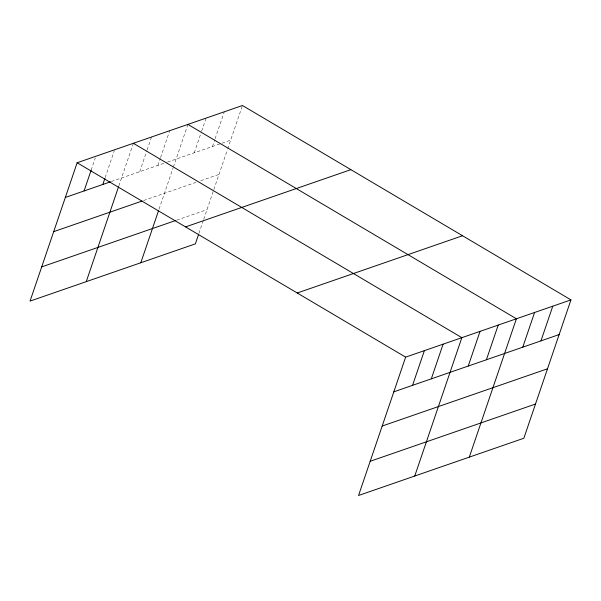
<?xml version="1.0" encoding="UTF-8"?>
<svg xmlns="http://www.w3.org/2000/svg" width="601" height="601" viewBox="0 0 601 601"><rect width="100%" height="100%" fill="white"/><g stroke="black" fill="none" stroke-linecap="round" stroke-linejoin="round"><path stroke-width="0.45" stroke-dasharray="3 2.25" d="M91.157 170.143L95.296 158.003M105.175 177.535L114.325 150.648M118.855 185.874L133.354 143.293M139.725 171.683L146.817 150.874M147.11 150.002L151.535 136.998M157.913 165.388L160.272 158.446M160.572 157.582L169.722 130.695M159.055 209.156L173.111 167.859M173.411 166.988L187.903 124.399M194.281 152.789L201.365 131.98M201.658 131.108L206.09 118.104M212.461 146.494L214.827 139.56M215.12 138.688L224.271 111.809M198.939 233.338L203.423 220.176M203.716 219.297L227.366 149.844M227.666 148.973L242.458 105.506M111.328 181.525L166.575 162.39M167.439 162.09L221.123 143.496M221.987 143.196L230.649 140.198M143.669 200.494L196.489 182.201M200.817 180.706L219.004 174.41M176.702 220.146L207.007 209.651"/><path stroke-width="0.9" d="M570.95 299.891L405.637 357.137L358.542 495.494L523.854 438.242L570.95 299.891L242.458 105.506L77.146 162.758L30.05 301.109L195.363 243.863L198.646 234.21M84.072 190.96L91.157 170.143M102.809 184.469L104.874 178.399M86.259 281.644L118.562 186.753M140.807 262.75L158.454 210.921M412.564 385.339L424.374 350.653M431.3 378.855L443.11 344.163M414.75 476.03L461.846 337.672L133.354 143.293M468.224 366.069L480.034 331.376M486.404 359.774L498.214 325.081M469.298 457.136L516.402 318.785L187.903 124.399M522.772 347.175L534.582 312.482M540.96 340.88L552.77 306.187M65.336 197.444L110.471 181.818M53.692 231.655L141.941 201.095M41.694 266.897L175.83 220.447M185.551 226.9L350.864 169.655M297.24 292.995L462.545 235.742M393.828 391.829L559.14 334.584M382.183 426.041L547.496 368.789M370.186 461.283L535.499 404.037M77.146 162.758L405.637 357.137"/></g></svg>
